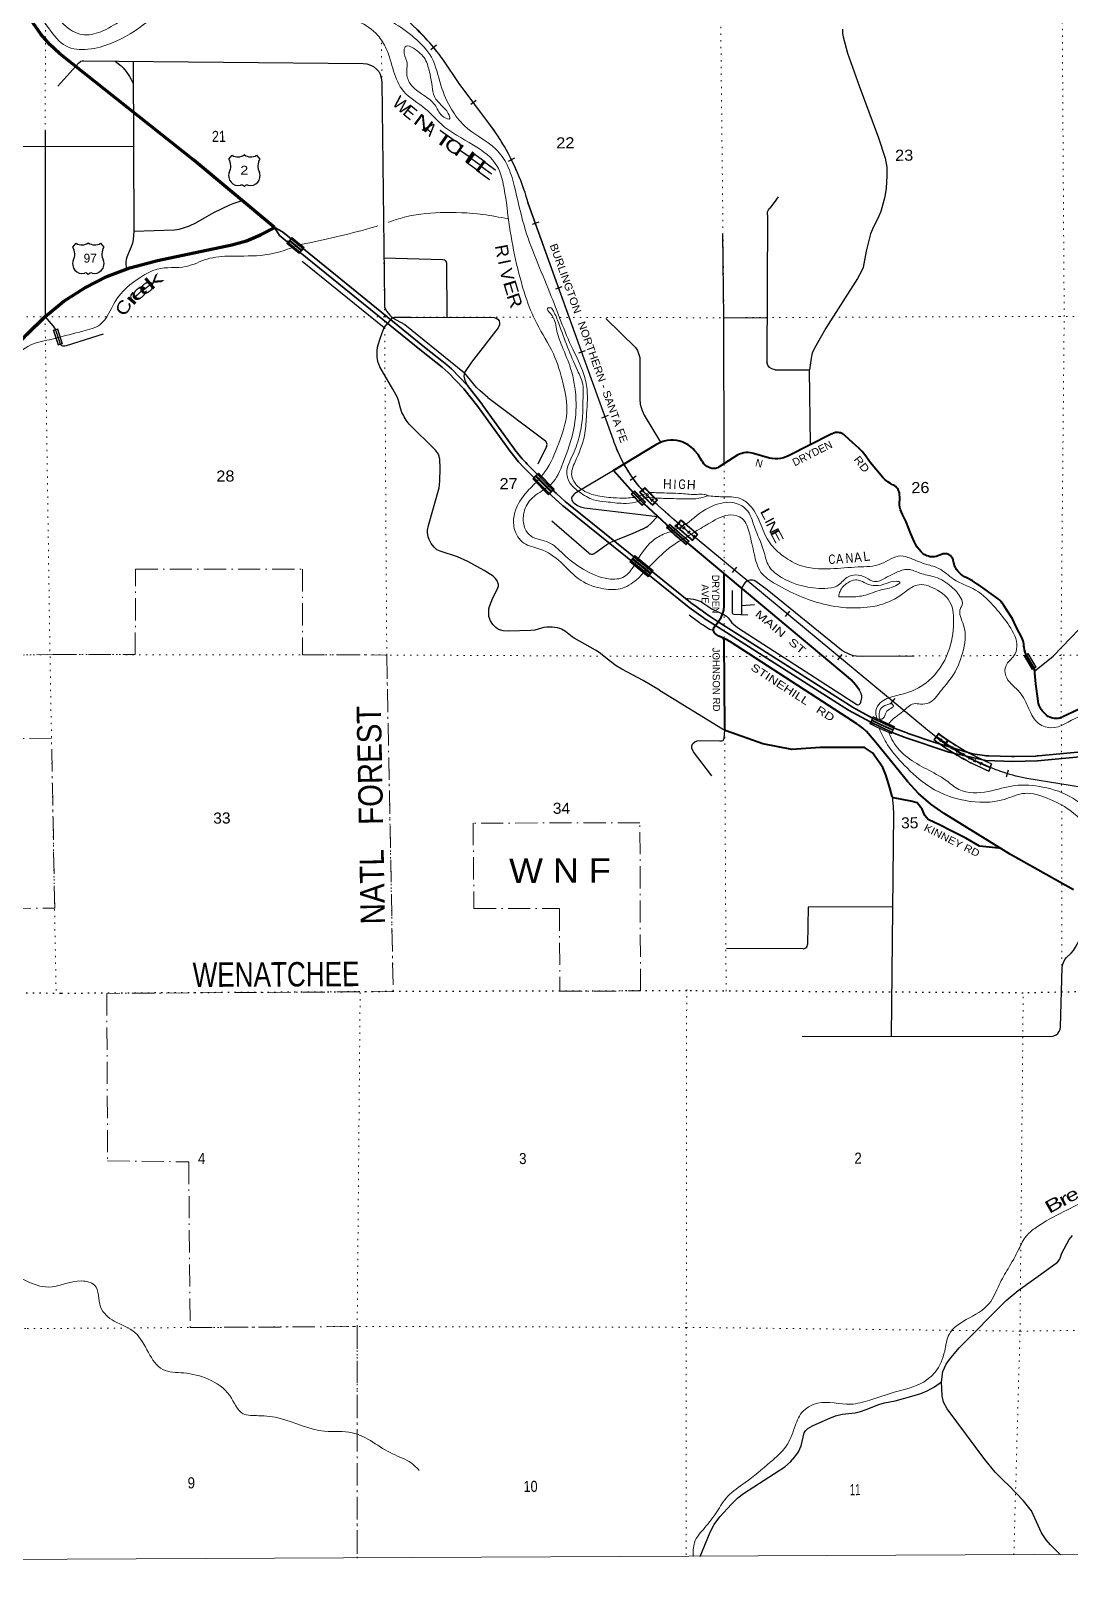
# Model space of a CAD drawing. Header units: feet. Extents: x -3 to 248627, y 0 to 184934.
# Drawn here: x 98429 to 114828, y 0 to 24330 of the extents above; entities that cross this region are included whole.
import ezdxf
from ezdxf.enums import TextEntityAlignment as Align

# ---------------------------------------------------------------- set-up
doc = ezdxf.new("R2010")
doc.units = ezdxf.units.FT
doc.header["$LTSCALE"] = 70
doc.header["$PDMODE"] = 32
doc.header["$PDSIZE"] = 35
doc.linetypes.add('DOT_DASHED', pattern=[7.7, 5, -1.2, 0.3, -1.2])
doc.linetypes.add('DOTTED', pattern=[1.5, 0.3, -1.2])
for name, color, linetype, lineweight in [('16', 7, 'Continuous', 25), ('20', 7, 'Continuous', 70), ('26', 7, 'Continuous', 40), ('27', 7, 'Continuous', 35), ('29', 7, 'Continuous', 25), ('31', 7, 'Continuous', 13), ('34', 7, 'Continuous', 25), ('39', 7, 'Continuous', 13), ('4', 7, 'Continuous', 13), ('44', 7, 'DOT_DASHED', 13), ('57', 7, 'Continuous', 13), ('6', 7, 'DOTTED', 25), ('61', 7, 'Continuous', 13), ('7', 7, 'DOTTED', 13)]:
    doc.layers.add(name, color=color, linetype=linetype, lineweight=lineweight)
doc.layers.add('41', color=7, linetype='Continuous')
doc.layers.add('55', color=7, linetype='Continuous')

msp = doc.modelspace()

# ---------------------------------------------------------------- linework, layer by layer
at = {"layer": '16'}
for p, q in [((101554.4, 22307.71), (101605.71, 22366.47)), ((101797.47, 22372.44), (101797.19, 22372.24)), ((101989.56, 22366.56), (102040.95, 22307.71)), ((99092.34, 20919.56), (99143.65, 20978.32)), ((99335.41, 20984.29), (99335.13, 20984.09)), ((99527.5, 20978.41), (99578.89, 20919.56))]:
    msp.add_line(p, q, dxfattribs=at)
for centre, radius, start, end in [((101361.42, 22197.08), 222.05, 332.97043, 29.75871), ((101696.79, 22524.13), 182.07, 239.97227, 303.45418), ((101898.57, 22523.63), 181.52, 236.33975, 300.08743), ((101898.56, 22524.13), 182.07, 236.54582, 236.59441), ((102233.92, 22197.08), 222.05, 150.24129, 207.02957), ((101700.61, 22042.18), 151.42, 159.09177, 283.81923), ((101894.73, 22042.18), 151.42, 256.18077, 20.90823), ((99234.73, 21135.98), 182.07, 239.97227, 303.45418), ((99436.51, 21135.48), 181.52, 236.33975, 300.08743), ((99436.5, 21135.98), 182.07, 236.54582, 236.59441), ((99238.55, 20654.03), 151.42, 159.09177, 283.81923), ((98899.36, 20808.93), 222.05, 332.97043, 29.75871), ((99432.67, 20654.03), 151.42, 256.18077, 20.90823), ((99771.86, 20808.93), 222.05, 150.24129, 207.02957)]:
    msp.add_arc(centre, radius, start, end, dxfattribs=at)
for centre, major_axis, start_param, end_param in [((101755.95, 21843.36), (-19.56, 51.67), 4.95877769, 6.28318531), ((101839.4, 21843.36), (19.56, 51.67), 0, 1.32637542), ((99293.89, 20455.21), (-19.56, 51.67), 4.95877769, 6.28318531), ((99377.34, 20455.21), (19.56, 51.67), 0, 1.32637542)]:
    msp.add_ellipse(centre, major_axis=major_axis, ratio=0.929097, start_param=start_param, end_param=end_param, dxfattribs=at)
at = {"layer": '20'}
for points in [[(102273.07, 21227.98), (100998.24, 22287.53), (99083.5, 23807.65), (98880.79, 23970.65), (98726.49, 24115.97), (98588.23, 24276.62), (98467.51, 24450.84), (98409.95, 24550.17), (98198.59, 25009.4)], [(93205.53, 7715.42), (93330.07, 8176.4), (93644.8, 9495.95), (94981.06, 14949.7), (95135.06, 15464.03), (95341.99, 15959.44), (95599.56, 16430.51), (95904.96, 16872.07), (96019.28, 17014.81), (96205.47, 17219.87), (98370.94, 19544.41), (98647.67, 19820.12), (98951.7, 20065.4), (99279.71, 20277.55), (99628.09, 20454.25), (99993.04, 20593.57), (100370.55, 20693.97), (100429.8, 20705.95), (101599.1, 20952.39), (101830.45, 21019.32), (102053.53, 21110.07), (102265.91, 21223.64), (102273.07, 21227.98)]]:
    msp.add_lwpolyline(points, dxfattribs=at)
at = {"layer": '20', "lineweight": 35}
for points in [[(109230.83, 14949.27), (109089.6, 15039.21), (109064.64, 15055.1), (109039.6, 15073.22), (108817.51, 15233.96), (108190.88, 15737.91), (106839.9, 16824.41), (106825.16, 16836.33), (106645.17, 16999.5), (106616.43, 17028.51), (106207.9, 17440.87), (106124.26, 17530.45), (105987.77, 17702.87), (105482.01, 18402.48), (105262.49, 18683.93), (105014.76, 18940.89), (104920.84, 19025.41), (104592.25, 19282.56), (102680.34, 20835.12), (102351.56, 21102.11), (102273.07, 21227.98)], [(109275.61, 15009.67), (109129.9, 15102.46), (109106.57, 15117.32), (109079.9, 15136.62), (108887.94, 15275.55), (108863.22, 15293.44), (108837.94, 15313.77), (108237.73, 15796.47), (106911.82, 16862.81), (106886.94, 16882.82), (106861.82, 16904.2), (106723.38, 17029.7), (106698.29, 17052.44), (106673.61, 17077.36), (106670.11, 17080.89), (106285.95, 17468.65), (106261.36, 17493.46), (106237.85, 17518.65), (106180.55, 17580.01), (106068.3, 17721.81), (106048.97, 17746.24), (106030.48, 17771.81), (105560.86, 18421.42), (105543.63, 18445.25), (105523.23, 18471.42), (105319.14, 18733.09), (105065.95, 18995.7), (104992.06, 19062.2), (104969.01, 19082.94), (104942.06, 19104.04), (104639, 19341.21), (102729.42, 20891.88), (102398.84, 21160.33), (102273.07, 21227.98)], [(115429.1, 12919.55), (114311.4, 12816), (113925.63, 12805.91), (113495.92, 12820.17), (112915.89, 12950.01), (112224.17, 13184.95), (112021.23, 13262.53), (111674.48, 13431.09), (111330.99, 13611.85), (109230.83, 14949.27)], [(115396.96, 12991.89), (114329.48, 12893), (114306.55, 12890.87), (114279.48, 12890.16), (113950.89, 12881.56), (113926.36, 12880.92), (113900.89, 12881.73), (113545.86, 12892.95), (113522.35, 12893.69), (113495.86, 12895.53), (113474.6, 12897), (113285.82, 12922.59), (112694.17, 13105.16), (112273.27, 13247.49), (112249.35, 13255.6), (112223.27, 13265.57), (112051.78, 13331.07), (111710.58, 13488.02), (111395.14, 13661.89), (111370.34, 13675.71), (111345.14, 13691.76), (109275.61, 15009.67)]]:
    msp.add_lwpolyline(points, dxfattribs=at)
at = {"layer": '26'}
for p, q in [((109230.83, 14949.27), (109275.61, 15009.67)), ((114264.55, 14259.67), (114262.12, 14270.05))]:
    msp.add_line(p, q, dxfattribs=at)
for points in [[(111872.38, 17285.52), (111680.39, 17514.07), (111590.76, 17639.8), (111548.08, 17692.31), (111493.96, 17746.9), (111343.82, 17885.31), (111267.99, 17954.38), (111258.46, 17961.3), (111241.72, 17971.42), (111224.01, 17979.73), (111205.54, 17986.15), (111186.49, 17990.6), (111167.08, 17993.03), (111147.52, 17993.43), (111128.03, 17991.78), (111108.82, 17988.09), (111090.1, 17982.43), (111072.07, 17974.83), (111054.94, 17965.39), (110383.48, 17626.13), (110359.46, 17616.04), (110344.78, 17609.77), (110303.14, 17595.38), (110260.22, 17585.42), (110216.5, 17580.01), (110172.46, 17579.19), (110128.56, 17582.98), (110085.31, 17591.34), (109830.98, 17661.41), (109812.88, 17666.57), (109779.64, 17673.17), (109745.89, 17676.25), (109712.01, 17675.8), (109678.35, 17671.8), (109645.3, 17664.31), (109613.22, 17653.4), (109582.45, 17639.2), (109437.24, 17547.67), (109290.46, 17450.83), (109281.08, 17445.09), (109265.67, 17437.39), (109249.53, 17431.33), (109232.85, 17427), (109215.81, 17424.43), (109206.4, 17424.01), (109181.35, 17424.7), (109156.4, 17430.84), (109141.19, 17435.6), (109119.14, 17445.14), (109098.21, 17456.92), (109078.63, 17470.83), (109060.61, 17486.71), (109049.61, 17498.67), (109030.04, 17523.65), (109016.57, 17548.67), (109003.07, 17573.74), (108956.32, 17644.95), (108902.37, 17710.88), (108879.42, 17735.47), (108842.69, 17768.46), (108802.71, 17797.43), (108759.93, 17822.06), (108714.8, 17842.08), (108667.83, 17857.28), (108619.53, 17867.48), (108570.42, 17872.58), (108521.05, 17872.52), (108471.96, 17867.3), (108423.68, 17856.97), (108376.75, 17841.66), (108331.67, 17821.52), (108288.95, 17796.78), (107622.32, 17392.39), (107931.07, 17049.53), (108104.01, 16868.88)], [(114262.12, 14270.05), (114135.34, 14488.71), (114118.38, 14527.88), (114107.51, 14567.13), (114100.79, 14607.3), (114099.25, 14624.06), (114097.87, 14652.49), (114093.53, 14680.61), (114086.27, 14708.12), (114076.17, 14734.73), (114074.75, 14737.9), (113977.52, 14929.76), (113916.82, 15052.82), (113827.45, 15190.32), (113780.6, 15264.67), (113774.23, 15276.8), (113758.05, 15302.68), (113739.24, 15326.72), (113718.03, 15348.66), (113694.64, 15368.26), (113376.08, 15594.44), (113371.37, 15598.01), (113288.38, 15653.96), (113199.99, 15700.92), (113163.46, 15718.3), (113128.21, 15739.81), (113095.41, 15764.88), (113065.4, 15793.24), (113054.46, 15806.19), (113035.2, 15833.02), (113018.85, 15861.73), (113005.58, 15891.98), (112983.22, 15981.54), (112981.01, 15989.09), (112976.03, 16002.1), (112969.7, 16014.51), (112962.12, 16026.2), (112953.36, 16037.02), (112943.51, 16046.87), (112932.69, 16055.64), (112921.01, 16063.23), (112908.6, 16069.56), (112895.59, 16074.55), (112882.14, 16078.16), (112868.38, 16080.34), (112854.47, 16081.08), (112840.56, 16080.35), (112826.8, 16078.17), (112813.35, 16074.57), (112800.34, 16069.58), (112713.6, 16038.91), (112710.04, 16038), (112686.29, 16033.45), (112662.19, 16031.4), (112638.01, 16031.88), (112614.01, 16034.89), (112590.45, 16040.39), (112567.61, 16048.32), (112545.71, 16058.59), (112525.01, 16071.1), (112510.69, 16081.87), (112475.83, 16112.27), (112444.33, 16146.16), (112416.55, 16183.15), (112392.79, 16222.84), (112373.31, 16264.8), (112315.1, 16393.09), (112239.97, 16586.01), (112183.64, 16700.84), (112166.08, 16736.98), (112152.39, 16774.75), (112142.72, 16813.75), (112137.18, 16853.54), (112135.83, 16893.7), (112138.38, 16931.18), (112140.35, 16973.41), (112137.9, 17015.61), (112134.51, 17039.64), (112129.17, 17058.64), (112121.87, 17076.98), (112112.69, 17094.45), (112101.74, 17110.87), (112089.13, 17126.05), (112075.01, 17139.83), (112059.52, 17152.06), (112042.83, 17162.61), (112026.64, 17170.69), (111995.42, 17187.06), (111951.04, 17215.52), (111909.88, 17248.46), (111872.38, 17285.52)], [(108787.71, 16252.97), (108459.78, 16544.72), (108391.27, 16606.8), (108104.01, 16868.88)], [(109366.45, 15769.99), (108814.38, 16230.71), (108787.71, 16252.97)], [(109275.61, 15009.67), (109297.29, 15038.92), (109320.1, 15077.06), (109338.8, 15117.37), (109353.18, 15159.41), (109363.08, 15202.73), (109368.41, 15246.84), (109369.09, 15291.28), (109369.06, 15292.16), (109366.6, 15743.2), (109366.45, 15769.99)], [(111502.75, 13930.07), (111442.07, 14013.61), (111372.93, 14090.43), (111296.13, 14159.6), (109366.45, 15769.99)], [(109359.87, 14749.7), (109342.39, 14755.99), (109322.52, 14763.15), (109286.78, 14780.42), (109253.04, 14801.34), (109227.49, 14820.74), (109221.35, 14827.57), (109215.97, 14835.01), (109211.39, 14842.96), (109207.66, 14851.35), (109204.83, 14860.09), (109202.94, 14869.07), (109201.99, 14878.2), (109202, 14887.39), (109202.97, 14896.52), (109204.89, 14905.49), (109207.73, 14914.22), (109211.48, 14922.6), (109212.5, 14924.54), (109230.83, 14949.27)], [(113733.21, 11430.79), (112838.38, 11981), (112629.04, 12128.88), (112436.3, 12297.82), (112262.27, 12485.99), (112217.48, 12541.44), (111789.46, 13070.97), (111736.95, 13133.92), (111613.15, 13278.16), (111556.14, 13331.44), (111493.87, 13378.47), (111464.32, 13397.45), (111307.67, 13498.68), (109466.7, 14692.29), (109448.45, 14704.72), (109405.34, 14729.53), (109392.39, 14735.27), (109359.87, 14749.7)], [(113733.21, 11430.79), (113704.57, 11434.12), (113396.14, 11470.02), (113184.74, 11592.31), (112941.17, 11717.21), (112775.42, 11799.14), (112585.66, 11889.8), (112534.29, 11951.1), (112491.61, 12053.95), (112414.67, 12153.18), (112312.39, 12175.71), (112040.62, 12229.21), (112021.26, 12251.87), (111985.15, 12387.81), (111917.81, 12593.99), (111870.27, 12708.97), (111707.84, 12938.94), (111585.02, 13022.2), (111394.86, 13026.17), (110884.8, 13026.17), (110439.11, 12992.47), (109977.57, 13081.68), (109401.86, 13287.88), (109376.88, 13296.83), (109377.21, 13320.59), (109377.34, 13330.17), (109367.57, 14719.63), (109359.87, 14749.7)], [(115050.79, 13664.23), (114714.28, 13507.16), (114713.03, 13506.57), (114688.43, 13496.52), (114662.91, 13489.1), (114636.76, 13484.38), (114610.26, 13482.43), (114583.7, 13483.25), (114557.37, 13486.85), (114531.56, 13493.18), (114506.55, 13502.17), (114482.62, 13513.73), (114460.03, 13527.72), (114412.75, 13575), (114390.38, 13599.74), (114370.71, 13626.69), (114353.97, 13655.54), (114340.34, 13685.98), (114329.96, 13717.68), (114322.96, 13750.3), (114322.46, 13753.5), (114287.27, 14026.93), (114277.96, 14145.2), (114264.33, 14259.62)], [(114883.11, 10780.29), (113887.12, 11336.15), (113733.21, 11430.79)]]:
    msp.add_lwpolyline(points, dxfattribs=at)
at = {"layer": '29'}
for p, q in [((99264.6, 23858.78), (103674.18, 23813.94)), ((100042.2, 23848.12), (100055.5, 21168.37)), ((98856.54, 23458.1), (99184.88, 23823.13)), ((103965.82, 23516.2), (104008.47, 20064.56)), ((100046.03, 22507.93), (96012.51, 22490.87)), ((110052.28, 21428), (110043.02, 19104.2)), ((102709.08, 20696.99), (104003.17, 19647.97)), ((103999.76, 20749.21), (104929.68, 20723.29)), ((104988.67, 20659.33), (104994.12, 19814.87)), ((104003.17, 19647.97), (104136.51, 19800.21)), ((109364.57, 19801.98), (110052.06, 19809.89)), ((105802.05, 19646.34), (105380.14, 19103.9)), ((110174.75, 18983.95), (110715.9, 18979.98)), ((110728.67, 17805.25), (110715.9, 18979.98)), ((105639.62, 18547.77), (106549.23, 17860.84)), ((106566, 17772.6), (106429.98, 17493.05)), ((107622.32, 17392.39), (107011.08, 17030.25)), ((107234.7, 16087.84), (106648.46, 16592.58)), ((109493.41, 15500.68), (109494.69, 15163.24)), ((109642.49, 15533.7), (109640.05, 15121.97)), ((110048.92, 15515.57), (111221.95, 14566.67)), ((109520.39, 15127.52), (109743.76, 15117.34)), ((109641.48, 15265.76), (109845.51, 15278.98)), ((109580.6, 14920.22), (111461.32, 13704.39)), ((111551.44, 14464.91), (112366.54, 14471.32)), ((108347.91, 13930.07), (109342.56, 13316.57)), ((112042.72, 11976.57), (112002.17, 8470.3)), ((110616.4, 9850.08), (109405.79, 9852.56)), ((110597.11, 8472.31), (114532.43, 8466.69))]:
    msp.add_line(p, q, dxfattribs=at)
for points in [[(111234.83, 24358.81), (111237.61, 24290.1), (111248.6, 24235.11), (111315.42, 23977.57), (111498.59, 23464.38), (111804.56, 22644.51)], [(99184.88, 23823.13), (99204.69, 23840.97), (99219.75, 23849.84), (99237.48, 23856.05), (99264.6, 23858.78)], [(99758.09, 23851.98), (99852.46, 23778.01), (99887.91, 23744.32), (99933.99, 23689.34), (99987.15, 23611.31), (100006.65, 23572.29), (100043.12, 23500.01)], [(103674.18, 23813.94), (103731.11, 23809.05), (103789.59, 23789.55), (103833.9, 23768.27), (103883.52, 23727.48), (103917.2, 23688.46), (103942.01, 23644.12), (103956.19, 23587.37), (103965.82, 23516.2)], [(98656.57, 22760.51), (98653.32, 19818.46), (98778.51, 19669.41)], [(111804.56, 22644.51), (111911.65, 22321.6), (111935.46, 22180.47), (111933.63, 22043.01), (111924.47, 21846.89), (111904.33, 21713.09), (111840.21, 21480.32), (111801.76, 21397.84), (111708.34, 21201.72), (111677.2, 21126.58), (111611.26, 20855.31), (111559.98, 20598.71), (111538, 20536.4), (111472.06, 20422.76), (110973.85, 19638.29), (110812.67, 19359.7), (110759.55, 19251.56), (110739.4, 19169.08), (110715.9, 18979.98)], [(110220.7, 21709.22), (110157.46, 21620.26), (110087.25, 21531.56)], [(100055.5, 21168.37), (100693.4, 21189.65), (100770.5, 21202.94), (100852.91, 21225.12), (100930, 21256.15), (101033.68, 21303.15), (101168.38, 21381.18), (101317.25, 21462.76), (101569.8, 21586.01), (101622.08, 21604.64), (101763.24, 21651.72)], [(110052.28, 21428), (110053.41, 21470.22), (110056.16, 21483.97), (110066.23, 21506.88), (110087.25, 21531.56)], [(100055.5, 21168.37), (100041.2, 21037.13), (100030.56, 20978.6), (100012.84, 20923.63), (99982.71, 20847.37), (99945.49, 20760.47), (99933.09, 20723.23), (99927.77, 20680.66), (99933.09, 20576.03)], [(109367.79, 17505.22), (109364.57, 19801.98), (109347.74, 21126.18)], [(104929.68, 20723.29), (104955.04, 20719.67), (104968.77, 20709.58), (104980.68, 20688.51), (104988.67, 20659.33)], [(104008.47, 20064.56), (104011.75, 19979.2), (104024.57, 19938.88), (104048.38, 19902.23), (104094.17, 19845.41), (104136.51, 19800.21)], [(104136.51, 19800.21), (104166.2, 19815.81), (104417.05, 19812.81), (105738.66, 19810.06)], [(104136.51, 19800.21), (104331.28, 19697.86), (105273.75, 18936.31)], [(105738.66, 19810.06), (105772.87, 19798.67), (105794.85, 19784), (105816.82, 19756.51), (105825.98, 19721.69), (105825.98, 19692.36), (105802.05, 19646.34)], [(107502.6, 19789.85), (107969.93, 19335.87), (108001.98, 19287.3), (108024.88, 19225.9), (108036.79, 19179.16), (108035.87, 19104.93), (108035.87, 18522.08), (108043.19, 18439.6), (108057.85, 18386.45), (108072.5, 18340.63), (108105.47, 18269.15), (108361.63, 17838.87)], [(98778.51, 19669.41), (98804.59, 19639.2), (98813.89, 19624.57), (98828.07, 19580.23), (98890.1, 19390.47), (98900.3, 19374.95), (98914.91, 19365.64), (98928.65, 19360.77), (98948.59, 19360.32), (98965.87, 19360.77), (98991.12, 19367.41), (99573.25, 19552.9)], [(104307.44, 18267.49), (104284.6, 18308.75), (104263.53, 18377.48), (104229.65, 18501.21), (104212.25, 18546.11), (104142.64, 18678.08), (103933.83, 19030), (103904.53, 19112.49), (103893.53, 19187.63), (103893.54, 19281.11), (103900.86, 19337.93), (103910.03, 19376.42), (103948.48, 19491.89), (104003.17, 19647.97)], [(105380.14, 19103.9), (105273.75, 18938.15), (105263.18, 18882.18), (105277.27, 18815.93), (105319.14, 18733.09)], [(110174.75, 18983.95), (110123.05, 18995.88), (110081.84, 19020.62), (110057.11, 19056.36), (110043.02, 19104.2)], [(105639.62, 18547.77), (105519.19, 18650.39), (105463.33, 18706.29), (105273.75, 18936.31)], [(105325.01, 15958.96), (105160.15, 16032.27), (104885.4, 16120.25), (104835.03, 16145), (104793.81, 16182.57), (104743.45, 16240.31), (104713.22, 16303.54), (104697.65, 16350.29), (104687.58, 16417.18), (104686.66, 16454.76), (104702.23, 16527.16), (104870.75, 17121.02), (104881.74, 17223.67), (104889.06, 17428.95), (104881.74, 17575.58), (104860.67, 17651.65), (104815.8, 17714.88), (104398.17, 18125.46), (104350.55, 18185.95), (104317.57, 18239.1), (104307.44, 18267.49)], [(106566, 17772.6), (106574.22, 17803.61), (106572.39, 17820.1), (106563.23, 17842.1), (106549.23, 17860.84)], [(107011.08, 17030.25), (106997.35, 17017.31), (106975.37, 16991.65), (106960.72, 16967.83), (106961.63, 16952.24), (106964.38, 16931.17), (106977.2, 16907.34), (106991.86, 16890.85), (107016.58, 16867.93), (107052.3, 16841.36), (107100.84, 16820.28), (107165.88, 16803.01)], [(107165.88, 16803.01), (108098.12, 16692.54), (108314.92, 16670.67)], [(108090.62, 16472.56), (108136.64, 16498.62), (108162.29, 16516.94), (108213.57, 16560.93), (108314.92, 16670.67)], [(108090.62, 16472.56), (107916.72, 16397.65), (107585.87, 16262.86)], [(107234.7, 16087.84), (107245.08, 16081.18), (107261.57, 16077.52), (107277.14, 16075.68), (107294.08, 16077.06), (107319.27, 16086.68), (107349.03, 16104.55), (107479.08, 16199.86), (107515.25, 16227.81), (107532.2, 16238.35), (107585.87, 16262.86)], [(108347.91, 13930.07), (108089.94, 14079.29), (107752.91, 14258.92), (107665.91, 14311.16), (107573.4, 14379.89), (107393.9, 14522.86), (107339.87, 14560.44), (107002.84, 14749.23), (106972.61, 14768.47), (106862.7, 14856.45), (106803.18, 14890.36), (106774.8, 14900.45), (106738.15, 14911.44), (106652.98, 14921.52), (106572.4, 14923.36), (106522.02, 14916.94), (106485.37, 14907.77), (106379.14, 14874.78), (106320.52, 14871.11), (105965.17, 14860.11), (105880.01, 14866.54), (105822.3, 14882.11), (105790.26, 14895.87), (105764.62, 14916.03), (105719.72, 14962.76), (105682.19, 15022.34), (105657.45, 15091.06), (105652.88, 15163.47), (105656.55, 15211.13), (105664.77, 15248.69), (105716.06, 15384.33), (105785.66, 15516.3), (105805.83, 15569.47), (105807.65, 15596.94), (105804, 15611.63), (105785.66, 15655.6), (105758.21, 15692.27), (105723.39, 15725.25), (105584.18, 15816.89), (105325.01, 15958.96)], [(109642.49, 15533.7), (109712.81, 15638.09), (109743.95, 15660.09), (109756.77, 15663.75), (109780.58, 15671.08), (109815.38, 15671.08), (109841.03, 15665.58), (109868.5, 15647.26), (110048.92, 15515.57)], [(108755.2, 15381.94), (108885.81, 15365.92), (108944.43, 15351.26), (109001.21, 15325.6), (109111.11, 15252.28), (109171.55, 15213.79), (109352.89, 15129.48), (109404.18, 15096.49), (109431.65, 15070.82), (109468.28, 15025), (109490.26, 14993.84), (109517.74, 14968.18), (109580.6, 14920.22)], [(109202.94, 14869.07), (109138.02, 14887.63), (109035.89, 14954.86), (109008.43, 14972.34), (108980.97, 14992.21), (108815.63, 15111.87)], [(109494.69, 15163.24), (109496.67, 15146.88), (109500.79, 15140), (109507.66, 15134.05), (109520.39, 15127.52)], [(114269.57, 14235.67), (114501.84, 14415.68), (114558.63, 14465.17), (114699.66, 14613.64), (115095.31, 15024.21)], [(111221.95, 14566.67), (111266.55, 14533.33), (111312.34, 14511.33), (111347.14, 14494.84), (111405.76, 14478.34), (111451.55, 14469.18), (111551.44, 14464.91)], [(111461.32, 13704.39), (111472.6, 13700.28), (111485.42, 13698.45), (111500.08, 13703.95), (111511.98, 13713.11), (111520.22, 13725.94), (111524.8, 13740.61), (111538.54, 13806.59), (111541.29, 13822.17), (111538.54, 13837.75), (111529.38, 13869.83), (111519.31, 13899.15), (111502.75, 13930.07)], [(109172.26, 12575.17), (108885.8, 12956.63), (108861.08, 13012.54), (108860.16, 13051.94), (108873.91, 13087.69), (108904.12, 13114.26), (108945.34, 13131.68), (108995.71, 13136.25), (109299.77, 13128.92), (109330, 13128.01), (109351.06, 13136.25), (109359.31, 13148.17), (109369.37, 13172.91), (109376.88, 13296.83)], [(112021.26, 12251.87), (112035.87, 12088.25), (112042.72, 11976.57)], [(112022.3, 10510.13), (110693.68, 10505.08), (110682.06, 9918.6)], [(114704.07, 9552.6), (114711.52, 9605.14), (114722.51, 9634.47), (114746.33, 9682.12), (114771.06, 9714.19), (114844.32, 9780.18), (114880.04, 9821.43), (114913.93, 9875.49), (114971.62, 9979.06), (114990.86, 10033.12), (115002.76, 10081.7), (115016.5, 10154.09), (115071.45, 10337.38), (115163.04, 10582.99), (115211.09, 10699.96)], [(110616.4, 9850.08), (110635.1, 9852.57), (110647.92, 9857.16), (110657.99, 9863.57), (110666.69, 9871.36), (110676.31, 9887.4), (110682.06, 9918.6)], [(114676.96, 8614.28), (114677.19, 8616.12), (114704.07, 9552.6)], [(114532.43, 8466.69), (114571.4, 8475.15), (114608.03, 8491.65), (114631.85, 8511.81), (114652, 8537.47), (114670.31, 8574.13), (114676.96, 8614.28)], [(112796.26, 3015.48), (112821.25, 3180.75), (112870.7, 3296.22), (112923.82, 3371.37), (113077.69, 3554.66), (113817.7, 4302.5), (113911.11, 4381.32), (114008.2, 4456.46), (114491.77, 4808.39), (114630.98, 4903.7), (114665.78, 4953.19), (114696.93, 5050.33), (114814.16, 5262.95), (114865.44, 5325.28)], [(108989.25, 262.87), (109148.65, 645.8), (109209.1, 764.94), (109302.52, 887.74), (109485.69, 1085.7), (109586.44, 1186.51), (109676.19, 1254.33), (110328.28, 1679.57), (110414.37, 1754.72), (110482.14, 1833.53), (110542.59, 1916.01), (110584.72, 2009.5), (110632.35, 2214.78), (110650.66, 2244.11), (110690.96, 2284.43), (110760.56, 2324.76), (111009.68, 2434.73), (111123.25, 2482.39), (111229.48, 2508.05), (111434.64, 2530.05), (111518.9, 2548.38), (111610.48, 2581.37), (111808.31, 2662.02), (111899.9, 2687.68), (112064.75, 2720.67), (112365.15, 2801.32), (112471.39, 2834.31), (112570.3, 2874.64), (112687.53, 2940.62), (112796.26, 3015.48)], [(114677.18, 291.03), (114515.59, 444.18), (114447.81, 526.66), (114376.38, 634.8), (114217.02, 981.22), (114178.55, 1038.05), (114090.63, 1140.69), (113863.5, 1375.31), (113770.08, 1465.11), (113643.69, 1595.26), (113482.5, 1793.21), (112889.03, 2592.37), (112830.41, 2695.02), (112808.43, 2797.66), (112796.26, 3015.48)]]:
    msp.add_lwpolyline(points, dxfattribs=at)
msp.add_arc((109850.17, 14166.36), 989.85, 239.14868, 241.49381, dxfattribs=at)
at = {"layer": '31'}
for p, q in [((98853.69, 19631.15), (98930.01, 19393.09)), ((98930.01, 19393.09), (98858.59, 19370.19))]:
    msp.add_line(p, q, dxfattribs=at)
msp.add_lwpolyline([(98858.59, 19370.19), (98782.27, 19608.25), (98853.69, 19631.15)], dxfattribs=at)
msp.add_lwpolyline([(98863.76, 19380.24), (98792.32, 19603.07), (98848.51, 19621.09), (98919.95, 19398.26)], close=True, dxfattribs=at)
at = {"layer": '34'}
for p, q in [((104827.22, 24101.73), (104742, 24031.22)), ((105458.14, 23232.04), (105369.55, 23165.82)), ((106061.77, 22320.33), (105962.96, 22270.62)), ((106444.94, 21313.29), (106340.85, 21275.87)), ((106809.83, 20290.64), (106705.74, 20253.22)), ((107175.03, 19282.54), (107070.94, 19245.12)), ((107539.91, 18259.89), (107435.82, 18222.47)), ((107977.64, 17302.44), (107887.34, 17238.56)), ((108741.59, 16556.43), (108669.93, 16472.17)), ((109564.97, 15869.35), (109494.41, 15784.17)), ((110399.45, 15174.66), (110328.88, 15089.48)), ((111226.8, 14492.65), (111156.23, 14407.47)), ((112061.27, 13797.96), (111990.71, 13712.78)), ((112895.31, 13132.86), (112832.73, 13041.66)), ((113851.95, 12665.29), (113820.64, 12559.2))]:
    msp.add_line(p, q, dxfattribs=at)
at = {"layer": '34', "lineweight": 13}
for p, q in [((106279.63, 21607.26), (107621.41, 17875.06)), ((108034.75, 17051.74), (108118.84, 17126.88)), ((108044.98, 17050.15), (108118.39, 17115.75)), ((108236.44, 16842.98), (108316.65, 16928.5)), ((108304.76, 16927.52), (108237.28, 16855.57)), ((108601.44, 16516.39), (108686.05, 16615.79)), ((108612.72, 16517.3), (108687.05, 16604.62)), ((108944.01, 16385.9), (108869.68, 16298.58)), ((108871.08, 16287.88), (108955.69, 16387.28)), ((108945.8, 16309.42), (112548.85, 13324.56)), ((112750.5, 13251.97), (112674.78, 13145.65)), ((112685.91, 13147.49), (112711.65, 13183.64)), ((112723.19, 13200.61), (112748.93, 13236.76)), ((112839.79, 13037.81), (112864.99, 13074.54)), ((112874.05, 13087.74), (112904.29, 13131.81)), ((113593.19, 12768.61), (113548.44, 12645.99)), ((113583.27, 12764.77), (113566.29, 12718.25)), ((114144.67, 12538.94), (115184.25, 12366.2))]:
    msp.add_line(p, q, dxfattribs=at)
at = {"layer": '34'}
for points in [[(106226.17, 21780.39), (106204.87, 21842.82), (106182.53, 21905.42), (106158.94, 21967.12), (106134.53, 22028.69), (106109.21, 22089.58), (106082.51, 22150.4), (106054.6, 22210.33), (106026.06, 22269.81), (105996.16, 22329.25), (105965.57, 22387.69), (105933.84, 22445.76), (105900.66, 22503.25), (105867.09, 22559.99), (105832.38, 22616.35), (105796.22, 22672.14), (105759.68, 22727.16), (105722.21, 22781.51), (105683.3, 22835.27), (105187.26, 23498.86), (104938.21, 23865.12), (104904.39, 23912.83), (104869.66, 23959.51), (104834.12, 24005.6), (104797.83, 24051.6), (104760.65, 24096.54), (104722.83, 24140.64), (104684.27, 24184.64), (104644.82, 24227.58), (104604.73, 24269.69), (104563.62, 24311.48), (104522.08, 24352.16)], [(115184.07, 12365.11), (114144.48, 12537.86), (114117.98, 12542.89), (114069.32, 12552.82), (114021.22, 12563.44), (113973.16, 12574.95), (113925.25, 12587.63), (113877.81, 12600.72), (113830.41, 12614.72), (113783.15, 12629.87), (113736.35, 12645.45), (113689.86, 12661.83), (113643.51, 12679.35), (113635.53, 12682.52), (113573.46, 12706.61), (113512.14, 12732.08), (113451.48, 12758.56), (113390.74, 12786.22), (113331.05, 12814.8), (113271.55, 12844.12), (113212.43, 12874.91), (113154.36, 12906.6), (113096.57, 12939.4), (113039.35, 12972.83), (112982.53, 13007.73), (112926.63, 13043.17), (112871.12, 13080.08), (112816.56, 13117.52), (112762.28, 13156.07), (112709.04, 13195.53), (112656.46, 13235.99), (112604.44, 13277.08), (112553.19, 13319.55), (112548.15, 13323.71), (108945.1, 16308.57), (108844.43, 16392.31), (108587.24, 16611.03), (108333.81, 16836.81), (108314.87, 16852.67), (108284.48, 16879), (108254.38, 16905.91), (108224.64, 16933.2), (108195.63, 16961.21), (108166.98, 16989.6), (108138.85, 17018.64), (108111.07, 17048.04), (108084.1, 17077.98), (108057.49, 17108.27), (108031.46, 17139.01), (108005.95, 17170.4), (107981.09, 17202.02), (107956.52, 17234.22), (107932.83, 17266.72), (107909.42, 17299.81), (107886.89, 17333.19), (107864.74, 17366.94), (107843.22, 17400.91), (107822.22, 17435.55), (107802.1, 17470.48), (107782.42, 17505.56), (107763.25, 17541.3), (107744.8, 17577.03), (107726.94, 17613.22), (107709.88, 17649.92), (107693.33, 17686.55), (107677.36, 17723.62), (107662.21, 17761.2), (107647.55, 17798.72), (107633.56, 17836.46), (107620.37, 17874.69), (106278.58, 21606.92), (106265.24, 21653.88), (106246.24, 21717.06), (106226.17, 21780.39)]]:
    msp.add_lwpolyline(points, dxfattribs=at)
at = {"layer": '34', "lineweight": 13}
for points in [[(104939.11, 23865.75), (105188.16, 23499.5), (105684.19, 22835.92)], [(112711.65, 13183.64), (112757.58, 13149.59), (112811.98, 13110.96), (112851.82, 13083.62), (112826.57, 13046.81)], [(112748.93, 13236.76), (112794.86, 13202.71), (112849.26, 13164.08), (112889.1, 13136.74), (112863.85, 13099.93)], [(112864.99, 13074.54), (112922.27, 13036.46), (112978.29, 13000.94), (113035.24, 12965.97), (113092.58, 12932.47), (113150.47, 12899.61), (113208.67, 12867.85), (113267.93, 12836.98), (113327.55, 12807.6), (113387.35, 12778.97), (113448.22, 12751.25), (113509.01, 12724.72), (113560.8, 12703.21), (113544.14, 12657.57)], [(113566.29, 12718.25), (113515.27, 12739.44), (113454.74, 12765.87), (113394.13, 12793.47), (113334.55, 12822), (113275.17, 12851.26), (113216.19, 12881.97), (113158.25, 12913.59), (113100.56, 12946.33), (113043.46, 12979.69), (112986.77, 13014.52), (112930.99, 13049.88), (112874.05, 13087.74)]]:
    msp.add_lwpolyline(points, dxfattribs=at)
for centre, radius, start, end in [((102200.73, 21948.18), 3343.02, 35.00192, 50.10828), ((102624.07, 20594.3), 3793.31, 15.48819, 36.22384), ((109810.45, 18615.99), 2311.03, 198.69958, 230.30949), ((109973.51, 18763.7), 2587.82, 221.4569, 227.85117), ((109973.51, 18763.7), 2579.82, 221.62196, 227.70054), ((109961.26, 18754.07), 2465.82, 221.63732, 227.79508), ((109961.26, 18754.07), 2457.82, 221.45689, 227.97294), ((121318.35, 31245.06), 19394.67, 227.97514, 230.36195), ((129609.67, 40925.27), 32073.93, 229.27975, 229.91302), ((129609.67, 40925.27), 32081.93, 229.29517, 229.89782), ((129609.67, 40924.39), 32203.93, 229.27975, 229.90978), ((129609.67, 40924.39), 32195.93, 229.29522, 229.89573), ((114997.81, 16234.8), 3803.53, 229.91943, 249.14789), ((115077.15, 16339.73), 3996.53, 233.07518, 247.4966), ((115077.15, 16339.73), 3988.53, 233.16387, 235.64882), ((115114.43, 16392.85), 3988.53, 233.16387, 235.64882), ((115077.15, 16339.73), 3866.53, 233.02161, 247.42551), ((115077.15, 16339.73), 3988.53, 235.87861, 247.39641), ((115077.15, 16339.73), 3874.53, 235.88849, 247.32121), ((114660.37, 15321.91), 2830.35, 248.95335, 259.50192)]:
    msp.add_arc(centre, radius, start, end, dxfattribs=at)
at = {"layer": '34', "linetype": 'DOTTED', "lineweight": 100}
for centre, radius, start, end in [((109968.26, 18760.19), 2525.05, 221.45689, 227.1206), ((129609.67, 40927.02), 32141.16, 229.27975, 229.91302), ((115077.15, 16339.73), 3933.76, 234.21517, 246.257)]:
    msp.add_arc(centre, radius, start, end, dxfattribs=at)
at = {"layer": '34'}
msp.add_point((108612.72, 16517.3), dxfattribs=at)
at = {"layer": '39'}
for p, q in [((107949.77, 16968.52), (108196.74, 17048.29)), ((108522.04, 16429.27), (108773.39, 16550.51)), ((108677.47, 16291.83), (108910.1, 16429.35))]:
    msp.add_line(p, q, dxfattribs=at)
for points in [[(98484, 25177.69), (98646.51, 24874.29), (98956.4, 24424.22), (99238.99, 24270.79), (99533.46, 24316.11), (99850.61, 24490.07), (100165.26, 24710.16), (100295.49, 24912.2), (100393.02, 25170.07), (100753.29, 25623.38), (101043.9, 25839.19), (101391.34, 25995.43), (101799.5, 26104.18), (102161.19, 26057.94), (102459.98, 25890.63), (102639.59, 25611.7), (102836.91, 25180.47), (103036.36, 24921.81), (103395.45, 24745.12), (103765.84, 24636.78), (104478.68, 24221.16), (104748.9, 23913.11), (104898.16, 23473.34), (105070.92, 23085.98), (105266.28, 22835.3), (105763.94, 22463.5), (105944.82, 22214.53), (106055.07, 21892.85), (106210.41, 21262.54), (106619.29, 20197.61), (106980.13, 19306.7), (107150.84, 18923.33), (107205.76, 18671.13), (107194.37, 18241.66), (107165.46, 17948.42), (107017.47, 17533.52), (106963.73, 17308.23), (107082.11, 17124.93), (107340.27, 17003.34), (107616.11, 16965.13), (107827.8, 16959.83), (107949.77, 16968.52)], [(98310.65, 25047.23), (98410.09, 24841.64), (98720.33, 24359.47), (98982.09, 24091.45), (99329.8, 24039.04), (99701.97, 24135.35), (100268.15, 24474.53), (100575.29, 24830.97), (100741.03, 25274.15), (101030.36, 25608.32), (101353.44, 25790.38), (101777.91, 25875.23), (102157.2, 25686.73), (102445.5, 25376.86), (102811.26, 24955.48), (103223.91, 24650.98), (103598.99, 24480.49), (103902.38, 24259.07), (104037.13, 24045.85), (104153.33, 23694), (104309.25, 23378.69), (104653.38, 23101.53), (104900.8, 22861.44), (105412.09, 22527.91), (105791.02, 22186.93), (105882.22, 21919.07), (105971.11, 21310.11), (106077.8, 20725.42), (106234.64, 20141.28), (106411.86, 19713.85), (106673.9, 19235.17), (106827.52, 18763.34), (106884.66, 18306.52), (106757.47, 17823.63), (106541.62, 17375.89), (106400.81, 17207.31)], [(104727.71, 23648.05), (104648.89, 23883.94), (104466.44, 24054.51), (104349.71, 24087.35), (104318.33, 24020.8), (104360.33, 23848.72), (104362.73, 23628.05), (104440.76, 23464.37), (104651.25, 23298.12), (104817.49, 23141.42), (104947.79, 22968.29), (105040.35, 22945.21), (105027.7, 23001.25), (104915.73, 23148.51), (104795.75, 23295.67), (104761.94, 23451.8), (104727.71, 23648.05)], [(105956.35, 21365.67), (105562.45, 21432.09), (104887.91, 21462.9), (104286.84, 21380.16), (104067.05, 21309.25)], [(103904.79, 21252.56), (103794.96, 21220.35), (102692.8, 20958.51)], [(102692.8, 20958.51), (102122.1, 20794.96), (101586.54, 20777.13), (101209.83, 20728.91), (100880, 20612.99), (100422.95, 20571.93), (100163.48, 20444.73), (99758.31, 20061.15), (99523.48, 19697.47), (99249.73, 19592.18), (98818.64, 19479.45)], [(106641.93, 19961.11), (106609.83, 19960.76), (106581.83, 19952.43), (106624.79, 19876.65), (106721.84, 19624.91), (106813.1, 19351.03), (106945.28, 19005.37), (107030.86, 18516.76), (106995.75, 18054.93), (106825.08, 17511.38), (106640.06, 17180.34), (106520.31, 17087.45)], [(108008.43, 16907.24), (107970.7, 16896.33), (107779.09, 16875.67), (107505.93, 16900.8), (107308.93, 16932.78), (107086.91, 17052.76), (106940.92, 17191.62), (106887.06, 17347.53), (106984.99, 17651.81), (107090.84, 17964.06), (107134.01, 18257.05), (107142.56, 18578.16), (107136.58, 18758.66), (107053.97, 18974.45), (106759, 19713.59), (106674.6, 19909.29), (106641.93, 19961.11)], [(98818.64, 19479.45), (98809.53, 19477.07), (98473.32, 19395.19), (98146.77, 19162.93), (97654.61, 18475.46), (97311.29, 18124.65), (97033.08, 17874.86), (96616.55, 17428.97), (96324.24, 17000.47), (96214.76, 16365.29), (96164.63, 15809), (96121.73, 15325.01), (95851.49, 15081.33), (95433.21, 14795.92), (95098.64, 14563.58), (94961.53, 14255.13), (94847.85, 13822.54), (94738.15, 13392), (94629.64, 13037.72), (94614.2, 12796.79), (94678.71, 12584.82), (94568.66, 12370.96), (94533.29, 11933.2), (94492.25, 11647.86), (94219.78, 10870.48), (93995.77, 10250.11), (93761.47, 9469.12), (93677.51, 9070.96), (93640.76, 8918.95)], [(106400.81, 17207.31), (106224.45, 17019.35), (106059.27, 16708.59), (106057.72, 16481.86), (106208.75, 16248.75), (106462.59, 16155.2), (106789.93, 15946.07), (107110.07, 15660.63), (107468.68, 15528.08), (107765.53, 15539.32), (108016.63, 15698.53), (108094.23, 15777.83)], [(106520.31, 17087.45), (106293.84, 16911.76), (106200.11, 16674), (106230.38, 16473.69), (106315.87, 16362.27), (106597.89, 16260.99), (106826.61, 16078.89), (107144.26, 15837.55), (107543.22, 15685.38), (107795.67, 15720.21), (107947.19, 15896.33)], [(108196.74, 17048.29), (108331.09, 17042.15), (108694.42, 17030.03), (108937.36, 17016.61), (109055.73, 17017.89), (109102.05, 17002.34), (109030.17, 16969.46), (108837.8, 16945.31), (108536.74, 16952.08), (108288.57, 16958.04)], [(108292.15, 16957.95), (108107.26, 16959.47), (108008.43, 16907.24)], [(108773.39, 16550.51), (109124.25, 16805.96), (109494.57, 16888.22), (109718.47, 16780.29), (109845.88, 16504.8), (109990.38, 16133.19), (110077.39, 15881.34), (110275.93, 15706.93), (110956.04, 15533.73), (111148.25, 15571.92), (111305.33, 15704.03), (111443.31, 15747.66), (111604.3, 15705.26), (111741.43, 15642.54), (111909.39, 15696.52), (112172.92, 15819.76), (112267.07, 15834.82), (112456.34, 15774.67), (112699.8, 15713.11), (112954.3, 15559.37), (113104.73, 15380.43), (113125.95, 15274.32), (113098.45, 15219.86), (113145.47, 14955.53), (113130.21, 14513.98), (112957.79, 14130.91), (112779.62, 13908.29), (112600.97, 13729.8), (112468.75, 13710.31), (112360.34, 13715.16), (112189.11, 13592.93), (111994.19, 13434.32), (111968.71, 13398.72)], [(109101.94, 16995.56), (109339.06, 16980.83), (109620.29, 16951.77), (109769.9, 16849.07), (109931.32, 16581.97), (110069.02, 16282.51), (110276.06, 16064.06), (110550.71, 15902.51), (111044.97, 15843.66), (111482.09, 15872.47), (111842.75, 15920.51), (112154.38, 16048.27), (112307.3, 16009.8), (112565.2, 15912.28), (112754.49, 15850.13), (112989.11, 15680.12), (113336.11, 15507.32), (113648.19, 15225.81), (113867.97, 14943.29), (113987.91, 14615.55), (113941.33, 14470.59), (113816.59, 14316.76), (113812.32, 14156.21), (114007.5, 13921.58), (114162.73, 13670.46), (114305.88, 13423.23), (114523.52, 13337.31), (114959.07, 13510.55), (115191.15, 13573.26), (115524.33, 13564.82), (115923.28, 13781.81), (116325.29, 14087.11), (117015.03, 14503.86), (117342.81, 14623.78), (117530.42, 14716.09), (117819.49, 14705.18), (118001.34, 14588.77), (118326.43, 14586.27), (118726.74, 14494.3), (119048.02, 14289.12), (119263.5, 14032.64), (119405.41, 13899.75), (119657.81, 13938.6), (119917.41, 14053.76), (120229.83, 14293.89), (120560.01, 14377.71), (120924.09, 14452.65)], [(108910.1, 16429.35), (109146.89, 16569.46), (109474.62, 16693.39), (109651.81, 16637.12), (109766.69, 16405.64), (109842.48, 16079.43), (109949.99, 15787.67), (110180.72, 15605.59), (110936.65, 15286.74), (111416.88, 15225.73), (111825.69, 15274.29), (112185, 15446.71), (112412.22, 15587.61), (112697.79, 15528.5), (112945.19, 15290.42), (112988.54, 14993.96), (112905.28, 14531.61), (112593.21, 14074.8), (112262.12, 13890.65), (112028.03, 13827.93), (111810.65, 13705.2), (111759.97, 13568.22), (111778.72, 13486.27)], [(107947.19, 15896.33), (108242.99, 16286.82), (108434.4, 16399.24), (108522.04, 16429.27)], [(108094.23, 15777.83), (108342.09, 16031.09), (108656.43, 16279.26), (108683.06, 16295.01)], [(111176.17, 15403.69), (111197.32, 15488.19), (111320.25, 15623.94), (111440.13, 15671.38), (111621.4, 15609.14), (111754.16, 15578.48), (111930.37, 15612.49), (112082.5, 15646.23), (112142.87, 15630.84), (112071.23, 15575.89), (111847.2, 15511.27), (111563.26, 15419.92), (111330.7, 15401.35), (111176.17, 15403.69)], [(111816.84, 13504.63), (111826.2, 13609.74), (111855.36, 13653.51), (111965.14, 13706.87), (112019.27, 13711.47), (112039.63, 13683.6), (111978.01, 13630.77), (111912.63, 13553.82), (111857.32, 13472.97), (111825.18, 13476.63), (111816.84, 13504.63)], [(111818.12, 13320.8), (111945.99, 13068.65), (112171.79, 12786.2)], [(111965.2, 13257.77), (112033.75, 13117.75), (112265.22, 12867.46), (112560.15, 12686.08), (112871.13, 12504.86), (113073.34, 12362.6), (113535.18, 12331.48), (113955.55, 12424.31), (114399.26, 12401.02), (114868.7, 12225.54), (115237.43, 11900.49), (115503.44, 11610.45), (115691.65, 11464.02), (115856.08, 11473.83), (115923.33, 11562.83), (115980.08, 11880.44), (116089.47, 12154.48), (116211.14, 12366.04)], [(112171.79, 12786.2), (112544.67, 12449.16), (113175.57, 12187.15), (113785.37, 12205.79), (114117.41, 12301.67), (114465.38, 12225.18), (114822.6, 12036.44), (115240.74, 11595.57), (115419.44, 11400.88), (115742.07, 11255.91), (115938.91, 11237.98), (116061.38, 11415.86), (116175, 11669.88), (116370.48, 12145.49), (116397.15, 12362.39)], [(93706.06, 8786.6), (93684.59, 8713.63), (93713.93, 8489.53), (93948.41, 8146.98), (94580.84, 7559.96), (95210.4, 6868.57), (95540.48, 6406.68), (96021.48, 6090.88), (96449.01, 5894.88), (96940.49, 5721.63), (97243.51, 5534.31), (97549.79, 5417.25), (97871.54, 4983.36), (98353.15, 4611.38), (98703.36, 4512.85), (99228.04, 4608.82), (99433.43, 4542.82), (99529.47, 4198.78), (99744.59, 3976.4), (100071.62, 3795.36), (100283.72, 3480.66), (100511.38, 3212.27), (100841.05, 3157.65), (101227.36, 3061.52), (101567.3, 2800.37), (101779.1, 2513.75), (102020.21, 2484.26), (102365.82, 2439.85), (103064.29, 2238.75), (103499.97, 2215.38), (103824.64, 2066.41), (104137.68, 1881.21), (104434.22, 1735.95), (104557.92, 1616.91)], [(123949.25, 6696.52), (123885.39, 6765.65), (123674.81, 6939.92), (123472.13, 7126.32), (123331.69, 7124.8), (123170.65, 7171.21), (123052.11, 7370.56), (122792.63, 7612.52), (122425.72, 7771.06), (121968.47, 7748.06), (121412.3, 7595.58), (121008.18, 7484.87), (120807.8, 7458.62), (120491.09, 7429.11), (120165.56, 7471.73), (119854.32, 7677.02), (119609.15, 7710.48), (119270.73, 7831.21), (119038.7, 7764.5), (118729.24, 7805.29), (118428.64, 7769.93), (118116.74, 7666.24), (117816.21, 7440.29), (117426.74, 7273.56), (116929.21, 7264.16), (116612.41, 7242.68), (116405.52, 7077.92), (116036.92, 6652.61), (115923.17, 6410.62), (115644.49, 6204.97), (115126.05, 5904.43), (114726.92, 5703.49), (114292.2, 5454.01), (114137.14, 5319.92), (114019.01, 5111.99), (113849.8, 4803.19), (113708.1, 4548.86), (113550.77, 4254.24), (113188.35, 3999.53), (112918, 3765.88), (112848.6, 3504.3), (112695.73, 3169.6), (112512.81, 3015.14), (112053.05, 2853.67), (111665.13, 2729.1), (111364.83, 2665.66), (110842.97, 2680.07), (110595.76, 2532.94), (110477.99, 2290.91), (110348.67, 2004.61), (110094.61, 1749.07), (109700.8, 1427.81), (109424.23, 1212.15), (109252.3, 969.53), (109064.4, 718.71), (108900.45, 480.19), (108881.24, 262.92)]]:
    msp.add_spline(points, degree=3, dxfattribs=at)
at = {"layer": '4'}
msp.add_lwpolyline([(0, 183577.08), (30826.42, 183598.29), (61611.62, 183645.77), (92479.02, 183767.9), (123305.1, 183916.31), (154130.93, 184107.12), (184956.47, 184340.33), (215781.67, 184615.95), (246606.46, 184933.96), (248626.55, 1367.98), (217549.25, 1047.36), (186473.05, 772.71), (155393.5, 534.37), (124315.15, 341.99), (93236.57, 192.37), (62157.81, 85.49), (31078.95, 21.37), (0, -0.01)], close=True, dxfattribs=at)
msp.add_lwpolyline([(0, 183577.08), (30826.42, 183598.29), (61611.62, 183645.77), (92479.02, 183767.9), (123305.1, 183916.31), (154130.93, 184107.12), (184956.47, 184340.33), (215781.67, 184615.95), (246606.46, 184933.96), (248626.55, 1367.98), (217549.25, 1047.36), (186473.05, 772.71), (155393.5, 534.37), (124315.15, 341.99), (93236.57, 192.37), (62157.81, 85.49), (31078.95, 21.37), (0, -0.01)], close=True, dxfattribs=at)
at = {"layer": '44'}
msp.add_lwpolyline([(93226.76, 2568), (93333.78, 3915.93), (93354.43, 6574.33), (94539.63, 6574.46), (94550.8, 9148.76), (97528.67, 9150.57), (97541.88, 10480.46), (98805.15, 10491.65), (98755.31, 13170.25), (97450.2, 13152.84), (97440.2, 14475.39), (98801.62, 14490.51), (100076.26, 14489.78), (100081.19, 15838.97), (102715.95, 15838.09), (102713.22, 14487.1), (104044.79, 14483.85), (104146.67, 9174.25), (99627.58, 9146.08), (99640.72, 6504.17), (100920.22, 6487.27), (100941.77, 3875.21), (103578.08, 3889.49), (103578.89, 237.42)], dxfattribs=at)
msp.add_lwpolyline([(108048.14, 9184.36), (108039.17, 11838.62), (105407.67, 11831.66), (105419.81, 10484.45), (106768.41, 10482.84), (106777.15, 9181.11)], close=True, dxfattribs=at)
at = {"layer": '55'}
msp.add_point((102491.37, 21001.88), dxfattribs=at)
at = {"layer": '57'}
for p, q in [((102663.86, 20817.57), (102469.38, 20974.65)), ((102509.15, 21023.89), (102702.75, 20865.73)), ((102547.92, 21071.9), (102742.4, 20914.82)), ((106392.78, 17308.7), (106643.12, 17056.28)), ((106436.93, 17352.55), (106687.31, 17100.16)), ((106348.63, 17264.85), (106598.74, 17012.2)), ((107882.08, 15955.46), (108171.79, 15718.61)), ((107921.45, 16003.87), (108211.19, 15767.05)), ((107960.25, 16051.59), (108250.6, 15815.51)), ((111677.23, 13402.12), (111698.39, 13445.45))]:
    msp.add_line(p, q, dxfattribs=at)
for points in [[(102469.38, 20974.65), (102509.15, 21023.89), (102547.92, 21071.9)], [(102742.4, 20914.82), (102702.75, 20865.73), (102663.86, 20817.57)], [(106348.63, 17264.85), (106392.78, 17308.7), (106436.93, 17352.55)], [(106687.31, 17100.16), (106643.12, 17056.28), (106598.74, 17012.2)], [(107882.08, 15955.46), (107921.45, 16003.87), (107960.25, 16051.59)], [(108250.6, 15815.51), (108211.19, 15767.05), (108171.79, 15718.61)], [(111666.57, 13398.51), (111694.71, 13456.14), (111722.07, 13512.17)], [(111666.57, 13398.51), (111763.28, 13350.11), (111923.27, 13275.65), (112008.5, 13240.2)], [(112004.28, 13250.62), (111926.5, 13282.97), (111766.76, 13357.31), (111677.23, 13402.12)], [(111694.71, 13456.14), (111835.95, 13387.34), (111970.2, 13327.08), (112034.4, 13300.38)], [(111698.39, 13445.45), (111832.56, 13380.09), (111967.03, 13319.74), (112023.85, 13296.1), (112004.28, 13250.62)], [(112030.18, 13310.8), (111973.37, 13334.42), (111839.34, 13394.59), (111705.41, 13459.82), (111725.76, 13501.5)], [(111722.07, 13512.17), (111871.79, 13439.75), (112058.74, 13356.92)], [(111725.76, 13501.5), (111868.43, 13432.49), (112048.26, 13352.82), (112030.18, 13310.8)], [(112058.74, 13356.92), (112034.4, 13300.38), (112008.5, 13240.2)]]:
    msp.add_lwpolyline(points, dxfattribs=at)
for points in [[(102510.31, 21012.6), (102691.52, 20864.56), (102662.66, 20828.82), (102480.62, 20975.84)], [(102520.37, 21025.05), (102549.11, 21060.64), (102731.14, 20913.62), (102701.58, 20877.01)], [(106359.93, 17264.8), (106392.73, 17297.38), (106631.8, 17056.31), (106598.78, 17023.51)], [(106404.09, 17308.66), (106643.16, 17067.59), (106676, 17100.2), (106436.88, 17341.23)], [(108199.94, 15765.9), (107922.59, 15992.6), (107893.32, 15956.6), (108170.64, 15729.87)], [(107932.69, 16005.01), (108210.04, 15778.31), (108239.34, 15814.35), (107961.41, 16040.33)]]:
    msp.add_lwpolyline(points, close=True, dxfattribs=at)
at = {"layer": '6'}
msp.add_lwpolyline([(124265.99, 9278.9), (120004.35, 9195.42), (117016.35, 9215.24), (114087.46, 9151.44), (108852.03, 9184.26), (108777.7, 9186.25), (104146.67, 9174.25), (103550.71, 9168.59), (98901.88, 9144.78), (98205.4, 9150.86), (93375.69, 9147.95), (93199.77, 9110.26)], dxfattribs=at)
at = {"layer": '61'}
for p, q in [((107955.19, 17074.63), (108129.53, 16895.45)), ((108129.53, 16895.45), (108075.77, 16843.15)), ((108462.33, 16490.55), (108512.51, 16546.29)), ((108473.99, 16491.55), (108513.47, 16535.4)), ((108803.47, 16280.55), (108765.89, 16235.06)), ((108814.3, 16281.1), (108766.53, 16223.28)), ((114166.37, 14507.41), (114294.14, 14292.53)), ((114294.14, 14292.53), (114229.68, 14254.19))]:
    msp.add_line(p, q, dxfattribs=at)
for points in [[(108075.77, 16843.15), (107901.43, 17022.33), (107955.19, 17074.63)], [(114229.68, 14254.19), (114101.9, 14469.07), (114166.37, 14507.41)]]:
    msp.add_lwpolyline(points, dxfattribs=at)
for points in [[(107912.74, 17022.17), (107955.03, 17063.32), (108118.21, 16895.6), (108075.92, 16854.45)], [(114112.86, 14466.28), (114163.58, 14496.44), (114283.17, 14295.31), (114232.46, 14265.15)]]:
    msp.add_lwpolyline(points, close=True, dxfattribs=at)
for radius, start, end in [(11285.65, 227.67651, 229.71745), (11360.65, 227.67651, 229.71745), (11352.65, 227.71458, 229.67576), (11293.65, 227.71307, 229.67179)]:
    msp.add_arc((116112.33, 24890.26), radius, start, end, dxfattribs=at)
msp.add_point((108473.99, 16491.55), dxfattribs=at)
at = {"layer": '7'}
for p, q in [((106651.2, 19810.12), (106718.28, 19809.96)), ((114107.96, 14476.31), (113119.92, 14472.33)), ((114694.76, 9165.64), (114695.09, 12128.58))]:
    msp.add_line(p, q, dxfattribs=at)
for points in [[(114694.12, 12319.49), (114683.67, 14478.63), (114733.91, 19823.99), (114700.11, 25146.36), (114721.63, 30365.01), (114729.32, 35635.75), (114714.1, 41576.2)], [(109344.57, 30499.42), (109306.68, 25126.1), (109364.57, 19801.98), (109367.81, 16885.75)], [(98658.35, 24448.25), (98653.32, 19818.46), (98729.28, 14566.83), (98827.55, 9146.77)], [(104146.67, 9174.25), (104044.79, 14483.85), (104010.89, 19816.26), (103960.07, 24188.78)], [(106775.47, 19809.83), (109290.24, 19803.97), (114659.58, 19825.98), (120011.44, 19800.86), (124205.31, 20305.96)], [(93155.33, 19878.69), (93319.36, 19865.06), (98653.32, 19818.46), (99778.89, 19818)], [(100000.59, 19817.91), (104010.89, 19816.26), (104303.42, 19810.64), (106367.17, 19810.77)], [(109368.06, 16663.85), (109370.51, 14457.23), (109376.92, 13295.58), (109399.59, 9183.2)], [(112880.87, 14471.37), (109370.51, 14457.23), (104044.79, 14483.85), (98801.62, 14490.51), (93326.26, 14432.04), (93177.8, 14435.58)], [(120259.63, 14568.1), (119988.46, 14532.03), (114683.67, 14478.63), (114185.89, 14476.62)], [(103578.89, 237.42), (103578.08, 3889.49), (103625.04, 9166.6)], [(108777.48, 9206.32), (108771.21, 3877.48), (108770.78, 261.82)], [(113939.34, 287.29), (114037.09, 3818.12), (114087.46, 9151.44)], [(93221.23, 3910.83), (93393.95, 3917.21), (98373.39, 3857.23), (103503.75, 3891.48), (108771.21, 3877.48), (114037.09, 3818.12), (119979.81, 3886.45)]]:
    msp.add_lwpolyline(points, dxfattribs=at)

# ---------------------------------------------------------------- texts
at = {"layer": '16', "width": 1.2}
msp.add_text(' 2 ', height=140, dxfattribs=at).set_placement((101796.32, 22060.67), align=Align.CENTER)
at = {"layer": '16'}
msp.add_text('97', height=140, dxfattribs=at).set_placement((99365.3, 20673.78), align=Align.CENTER)
at = {"layer": '27'}
for s, height, rotation, p in [('DRYDEN', 120, 26.806, (110483.02, 17458.26)), ('AVE', 114, 270.312, (109011.28, 15598.76)), ('JOHNSON RD', 114, 270.403, (109184.4, 14599.93))]:
    msp.add_text(s, height=height, rotation=rotation, dxfattribs=at).set_placement(p)
for s, height, rotation, width, p in [('N', 120, 344.597, 0.95, (109851, 17466.62)), ('RD', 120, 307.671, 1.2, (111406.78, 17568.01)), ('DRYDEN', 114, 270.313, 0.95, (109177.58, 15749.06)), ('MAIN  ST', 120, 320.154, 1.4, (109846.23, 15111.05)), ('STINEHILL   RD', 120, 327.042, 1.3, (109776.86, 14258.8)), ('KINNEY RD', 114, 333.38, 1.15, (112511.27, 11721.24))]:
    msp.add_text(s, height=height, rotation=rotation, dxfattribs=dict(at, width=width)).set_placement(p)
at = {"layer": '34', "width": 1.1}
msp.add_text('BURLINGTON   NORTHERN - SANTA FE', height=120, rotation=289.774, dxfattribs=at).set_placement((106614.21, 20947.62))
at = {"layer": '41'}
for s, rotation, p in [('W', 316.98, (104211.58, 23088.63)), ('E', 320.93, (104350.81, 22966.03)), ('A', 317.894, (104657.41, 22710.53)), ('I', 281.656, (105804.71, 20662.93))]:
    msp.add_text(s, height=200, rotation=rotation, dxfattribs=at).set_placement(p, align=Align.CENTER)
for s, height, rotation, width, p in [('N', 200, 323.582, 1.55, (104567.01, 22794.75)), ('T', 200, 324.745, 1.85, (104887.65, 22527.66)), ('C', 200, 325, 1.45, (105043.08, 22423.9)), ('H', 200, 326, 1.6, (105215.44, 22308.79)), ('E', 200, 324.177, 1.8, (105389.76, 22179.54)), ('E', 200, 323.895, 1.8, (105548.12, 22054.39)), ('R', 200, 280.563, 1.05, (105767.79, 20839.11)), ('k', 200, 39.326, 2.05, (100430.11, 20312.65)), ('V', 200, 283.295, 1.05, (105845.32, 20463.52)), ('r', 200, 49.519, 2.05, (100099.57, 20048.09)), ('e', 200, 43.458, 2, (100196.53, 20136.01)), ('e', 200, 39.259, 1.8, (100308.17, 20218.22)), ('E', 200, 286.76, 1.3, (105911.51, 20251.51)), ('C', 200, 62.316, 1.25, (99979.98, 19920.27)), ('R', 200, 288.927, 1.2, (105970.49, 20043.56)), ('H', 150, 358.126, 0.95, (108469.9, 17106.72)), ('I', 150, 358.06, 0.8, (108590.16, 17102.04)), ('G', 150, 357.361, 0.75, (108702.68, 17102.67)), ('H', 150, 356.992, 0.95, (108846.05, 17094.81)), ('L', 150, 298.631, 1.5, (109969.68, 16678.91)), ('I', 150, 298.042, 1.15, (110018.8, 16571.35)), ('N', 150, 296.303, 1.3, (110063.69, 16466.11)), ('E', 150, 298.087, 1.6, (110136.5, 16323.71)), ('C', 150, 1.385, 0.75, (111070.45, 15919.97)), ('A', 150, 3.218, 0.85, (111195.17, 15925.47)), ('N', 150, 4.557, 0.85, (111351.45, 15939.33)), ('A', 150, 6.068, 0.9, (111485.56, 15951.38)), ('L', 150, 7.641, 0.95, (111626.04, 15969.05)), ('B', 200, 29.428, 1.55, (114617.84, 5731.21)), ('r', 200, 27.904, 1.6, (114774.85, 5810.95)), ('e', 200, 26.684, 1.4, (114898.17, 5880.13))]:
    msp.add_text(s, height=height, rotation=rotation, dxfattribs=dict(at, width=width)).set_placement(p, align=Align.CENTER)
at = {"layer": '44'}
for s, rotation, width, p in [('NATL   FOREST', 91.099, 0.9, (104018.97, 10237.7)), ('W N F ', 0.152, 1.1, (105975.73, 10888.42)), ('WENATCHEE', 0.293, 0.8, (100982.91, 9246.78))]:
    msp.add_text(s, height=385, rotation=rotation, dxfattribs=dict(at, width=width)).set_placement(p)
at = {"layer": '7'}
for s, width, p in [('21', 0.85, (101286.33, 22576.04)), ('22', 1.1, (106720, 22474.81)), ('23', 1.1, (112066.95, 22278.72)), ('28', 1.1, (101356.27, 17218.16)), ('27', 1.1, (105825.61, 17098.55)), ('26', 1.1, (112322.67, 17036.33)), ('33', 1.05, (101307.79, 11823.11)), ('34', 1.05, (106665.5, 11977.52)), ('35', 1.05, (112161.14, 11748.26)), ('4', 0.9, (101067.3, 6454.46)), ('3', 0.9, (106133.63, 6452.33)), ('2', 0.9, (111423.93, 6458.22)), ('9', 0.9, (100902.99, 1336.59)), ('10', 0.85, (106204.32, 1279.68)), ('11', 0.65, (111352.36, 1229))]:
    msp.add_text(s, height=175, rotation=0.62, dxfattribs=dict(at, width=width)).set_placement(p)

doc.saveas('drawing.dxf')
